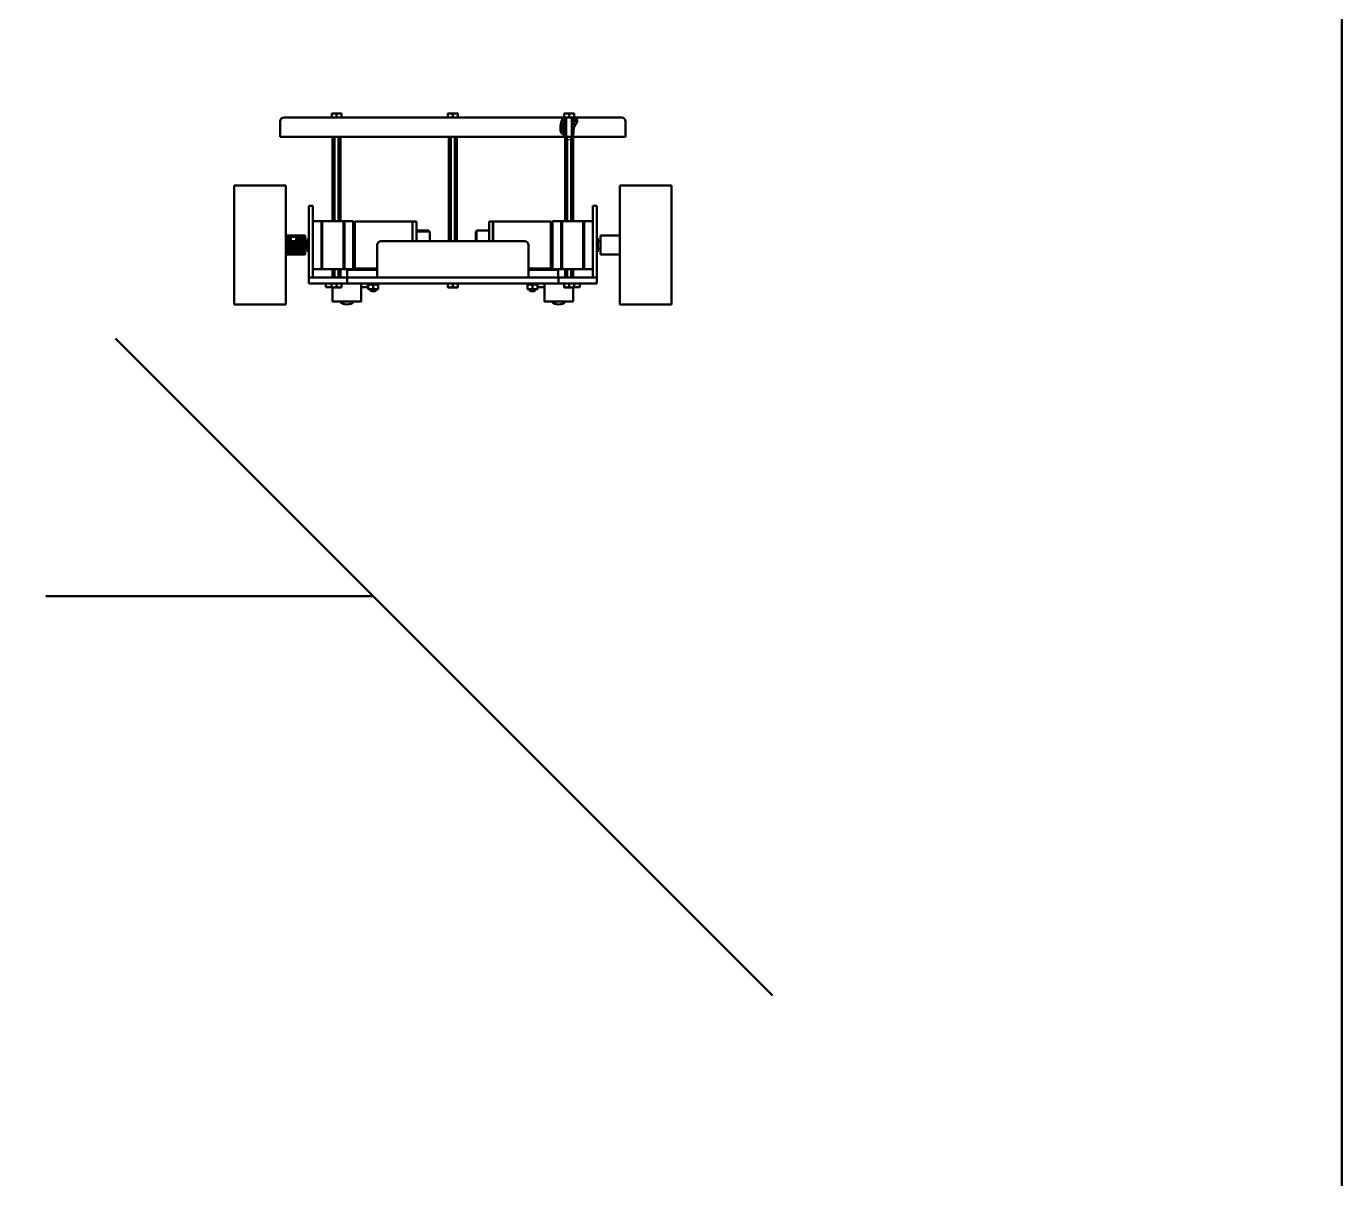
# Model space of a CAD drawing. Header units: inches. Extents: x -2446 to 6128, y -345 to 2058.
# Drawn here: x -1091 to -405, y 256 to 857 of the extents above; entities that cross this region are included whole.
import ezdxf

# ---------------------------------------------------------------- set-up
doc = ezdxf.new("R2010")
doc.units = ezdxf.units.IN
doc.header["$MEASUREMENT"] = 0
doc.layers.get('0').update_dxf_attribs({"color": 1, "lineweight": 50})
for name, color, linetype, lineweight in [('1_NETDAM', 7, 'Continuous', 50), ('Net Dam', 3, 'Continuous', 50), ('Net Dam 2', 60, 'Continuous', 50), ('Net Dam 3', 230, 'Continuous', 50), ('Net Dam 4', 170, 'Continuous', 50), ('Net Dam BL', 30, 'Continuous', 50), ('Net Nhat', 2, 'Continuous', 25), ('Net Vat Lieu', 210, 'Continuous', 25)]:
    doc.layers.add(name, color=color, linetype=linetype, lineweight=lineweight)

msp = doc.modelspace()

# ---------------------------------------------------------------- hatches: boundary and pattern name
at = {"layer": 'Net Dam 3'}
h = msp.add_hatch(dxfattribs=at)
h.set_pattern_fill('ANSI31', color=256, scale=5)
h.paths.add_polyline_path([(-952.801, 747.05), (-952.521, 747.21), (-950.051, 747.21), (-950.051, 747.192), (-949.804, 747.05), (-949.801, 747.05), (-949.801, 744.71), (-950.301, 744.21), (-945.301, 744.21), (-945.301, 744.718), (-945.301, 747.718), (-955.301, 747.718), (-955.301, 737.718), (-945.301, 737.718), (-945.301, 740.718), (-954.801, 740.718), (-954.801, 744.21), (-952.301, 744.21), (-952.801, 744.71)])
h = msp.add_hatch(dxfattribs=at)
h.set_pattern_fill('ANSI31', color=256, scale=5, angle=90)
h.paths.add_polyline_path([(-943.801, 744.718), (-945.301, 744.718), (-945.301, 744.21), (-950.301, 744.21), (-951.301, 744.21), (-952.301, 744.21), (-954.801, 744.21), (-954.801, 740.718), (-945.301, 740.718), (-943.801, 740.718)])
at = {"layer": 'Net Vat Lieu'}
h = msp.add_hatch(dxfattribs=at)
h.set_pattern_fill('ANSI31', color=256, scale=5, angle=90)
edge = h.paths.add_edge_path()
edge.add_line((-809.142, 809.209), (-811.257, 809.209))
edge.add_spline(control_points=[(-811.257, 809.209), (-811.765, 807.806), (-812.732, 805.133), (-812.467, 800.785), (-810.178, 800.148), (-809.762, 799.739)], knot_values=[0, 0, 0, 0, 4.6209117, 8.8070321, 10.6303009, 10.6303009, 10.6303009, 10.6303009], degree=3, periodic=0)
edge.add_spline(control_points=[(-809.762, 799.739), (-809.659, 799.637), (-809.537, 799.474), (-809.464, 799.272), (-809.445, 799.209)], knot_values=[10.6303009, 10.6303009, 10.6303009, 10.6303009, 11.0821994, 11.2747271, 11.2747271, 11.2747271, 11.2747271], degree=3, periodic=0)
edge.add_line((-809.445, 799.209), (-809.142, 799.209))
edge.add_line((-809.142, 799.209), (-809.142, 809.209))
edge = h.paths.add_edge_path()
edge.add_spline(control_points=[(-805.522, 799.273), (-805.381, 799.541), (-804.683, 801.401), (-805.337, 804.412), (-802.544, 806.968), (-803.476, 808.479), (-803.671, 809.209)], knot_values=[16.7165578, 16.7165578, 16.7165578, 16.7165578, 17.6254772, 22.639454, 24.9969202, 27.1909717, 27.1909717, 27.1909717, 27.1909717], degree=3, periodic=0)
edge.add_line((-803.671, 809.209), (-806.142, 809.209))
edge.add_line((-806.142, 809.209), (-806.142, 799.209))
edge.add_line((-806.142, 799.209), (-805.556, 799.209))
edge.add_spline(control_points=[(-805.556, 799.209), (-805.545, 799.23), (-805.533, 799.251), (-805.522, 799.273)], knot_values=[16.6444569, 16.6444569, 16.6444569, 16.6444569, 16.7165578, 16.7165578, 16.7165578, 16.7165578], degree=3, periodic=0)
h = msp.add_hatch(dxfattribs=at)
h.set_pattern_fill('ANSI31', color=256, scale=5)
edge = h.paths.add_edge_path()
edge.add_line((-808.842, 799.209), (-809.142, 799.209))
edge.add_line((-809.142, 799.209), (-809.445, 799.209))
edge.add_spline(control_points=[(-809.445, 799.209), (-809.314, 798.767), (-809.352, 798.04), (-808.951, 797.732), (-808.842, 797.681)], knot_values=[11.2747271, 11.2747271, 11.2747271, 11.2747271, 12.6296741, 13.031249, 13.031249, 13.031249, 13.031249], degree=3, periodic=0)
edge.add_line((-808.842, 797.681), (-808.842, 799.209))
edge = h.paths.add_edge_path()
edge.add_spline(control_points=[(-806.442, 798.194), (-806.058, 798.473), (-805.77, 798.822), (-805.556, 799.209)], knot_values=[15.3206462, 15.3206462, 15.3206462, 15.3206462, 16.6444569, 16.6444569, 16.6444569, 16.6444569], degree=3, periodic=0)
edge.add_line((-805.556, 799.209), (-806.142, 799.209))
edge.add_line((-806.142, 799.209), (-806.442, 799.209))
edge.add_line((-806.442, 799.209), (-806.442, 798.194))

# ---------------------------------------------------------------- linework, layer by layer
for p, q in [((-943.301, 763.218), (-941.3, 763.218)), ((-943.301, 725.71), (-943.301, 763.218)), ((-941.3, 725.71), (-941.3, 763.218)), ((-795.227, 725.71), (-795.227, 763.218)), ((-793.226, 763.218), (-795.227, 763.218)), ((-793.226, 725.71), (-793.226, 763.218)), ((-943.301, 722.708), (-943.301, 725.71)), ((-943.301, 725.71), (-793.226, 725.71)), ((-943.301, 722.708), (-793.226, 722.708)), ((-923.291, 722.708), (-923.291, 725.71)), ((-813.236, 722.708), (-813.236, 725.71)), ((-793.226, 722.708), (-793.226, 725.71))]:
    msp.add_line(p, q)
msp.add_lwpolyline([(-2446.354, 1442.319), (-404.784, 1442.319), (-404.784, -344.876), (-2446.354, -344.876)], close=True)
at = {"layer": '1_NETDAM'}
for p, q in [((-809.142, 799.209), (-809.445, 799.209)), ((-806.142, 799.209), (-805.556, 799.209)), ((-941.3, 755.218), (-941.3, 755.218)), ((-701.546, 351.496), (-1044.07, 694.02)), ((-1080.506, 559.729), (-909.779, 559.729))]:
    msp.add_line(p, q, dxfattribs=at)
at = {"layer": 'Net Dam'}
for p, q in [((-958.264, 799.209), (-958.264, 807.209)), ((-956.264, 809.209), (-780.264, 809.209)), ((-778.264, 799.209), (-778.264, 807.209)), ((-958.264, 799.209), (-809.762, 799.209)), ((-805.522, 799.209), (-778.264, 799.209)), ((-934.506, 722.708), (-934.506, 720.708)), ((-934.506, 720.708), (-931.542, 720.708)), ((-912.506, 720.708), (-916.006, 720.708)), ((-912.506, 722.708), (-912.506, 720.708)), ((-824.022, 722.708), (-824.022, 720.708)), ((-824.022, 720.708), (-820.522, 720.708)), ((-802.022, 720.708), (-804.986, 720.708)), ((-802.022, 722.708), (-802.022, 720.708))]:
    msp.add_line(p, q, dxfattribs=at)
for points in [[(-931.006, 720.608), (-931.006, 713.318), (-916.006, 713.318), (-916.006, 722.708)], [(-805.522, 720.608), (-805.522, 713.318), (-820.522, 713.318), (-820.522, 722.708)]]:
    msp.add_lwpolyline(points, dxfattribs=at)
for centre, radius, start, end in [((-956.264, 807.209), 2, 90, 180), ((-780.264, 807.209), 2, 0, 90), ((-923.506, 716.708), 5, 222.687553, 317.312447), ((-813.022, 716.708), 5, 222.687553, 317.312447)]:
    msp.add_arc(centre, radius, start, end, dxfattribs=at)
at = {"layer": 'Net Dam 2'}
for p, q in [((-931.006, 755.218), (-931.006, 799.209)), ((-929.946, 755.218), (-929.946, 799.209)), ((-927.826, 799.209), (-927.826, 755.218)), ((-926.766, 799.209), (-926.766, 755.218)), ((-870.384, 744.71), (-870.384, 799.209)), ((-869.324, 744.71), (-869.324, 799.209)), ((-867.204, 799.209), (-867.204, 744.71)), ((-866.144, 799.209), (-866.144, 744.71)), ((-809.762, 799.739), (-809.762, 755.218)), ((-808.842, 799.209), (-808.842, 797.681)), ((-808.702, 797.628), (-808.702, 755.218)), ((-806.582, 755.218), (-806.582, 798.098)), ((-806.442, 799.209), (-806.442, 798.194)), ((-805.522, 755.218), (-805.522, 799.273)), ((-982.301, 711.708), (-982.301, 773.728)), ((-982.301, 773.728), (-955.301, 773.728)), ((-955.301, 711.708), (-955.301, 773.728)), ((-781.226, 711.708), (-781.226, 773.728)), ((-754.226, 773.728), (-781.226, 773.728)), ((-754.226, 711.708), (-754.226, 773.728)), ((-941.3, 755.218), (-920.3, 755.218)), ((-936.8, 730.218), (-936.8, 755.218)), ((-936.3, 730.218), (-936.3, 755.218)), ((-925.3, 730.218), (-925.3, 755.218)), ((-924.8, 730.218), (-924.8, 755.218)), ((-920.3, 730.218), (-920.3, 755.218)), ((-920.3, 754.718), (-919.3, 754.718)), ((-887.2, 754.918), (-919.3, 754.918)), ((-919.3, 730.518), (-919.3, 754.918)), ((-889.3, 744.71), (-889.3, 754.918)), ((-889.2, 744.71), (-889.2, 754.918)), ((-887.2, 754.918), (-887.2, 744.71)), ((-849.327, 754.918), (-817.227, 754.918)), ((-849.327, 754.918), (-849.327, 744.71)), ((-847.327, 744.71), (-847.327, 754.918)), ((-847.227, 744.71), (-847.227, 754.918)), ((-817.227, 730.518), (-817.227, 754.918)), ((-816.227, 754.718), (-817.227, 754.718)), ((-795.227, 755.218), (-816.227, 755.218)), ((-816.227, 730.218), (-816.227, 755.218)), ((-811.727, 730.218), (-811.727, 755.218)), ((-811.227, 730.218), (-811.227, 755.218)), ((-800.227, 730.218), (-800.227, 755.218)), ((-799.727, 730.218), (-799.727, 755.218)), ((-887.2, 750.21), (-880.7, 750.21)), ((-887.2, 744.71), (-887.2, 750.21)), ((-887.2, 749.718), (-880.2, 749.718)), ((-880.7, 750.21), (-880.7, 749.718)), ((-880.2, 749.718), (-880.2, 744.71)), ((-855.827, 749.718), (-856.327, 749.718)), ((-856.327, 749.718), (-856.327, 744.71)), ((-849.327, 750.21), (-855.827, 750.21)), ((-855.827, 750.21), (-855.827, 744.71)), ((-849.327, 744.71), (-849.327, 750.21)), ((-954.801, 740.718), (-954.801, 744.21)), ((-954.801, 744.21), (-952.301, 744.21)), ((-950.301, 744.21), (-945.301, 744.21)), ((-945.301, 744.718), (-943.801, 744.718)), ((-945.301, 744.718), (-945.301, 744.21)), ((-943.301, 746.218), (-943.801, 746.218)), ((-943.801, 746.218), (-943.801, 739.218)), ((-793.226, 746.218), (-792.726, 746.218)), ((-792.726, 746.218), (-792.726, 739.218)), ((-791.226, 744.718), (-792.726, 744.718)), ((-954.801, 740.718), (-945.301, 740.718)), ((-945.301, 740.718), (-943.801, 740.718)), ((-943.801, 739.218), (-943.301, 739.218)), ((-792.726, 739.218), (-793.226, 739.218)), ((-791.226, 740.718), (-792.726, 740.718)), ((-920.3, 730.218), (-941.3, 730.218)), ((-931.006, 725.71), (-931.006, 730.218)), ((-929.946, 725.71), (-929.946, 730.218)), ((-927.826, 730.218), (-927.826, 725.71)), ((-926.766, 730.218), (-926.766, 725.71)), ((-920.3, 730.718), (-919.3, 730.718)), ((-907.764, 730.518), (-919.3, 730.518)), ((-828.764, 730.518), (-817.227, 730.518)), ((-816.227, 730.718), (-817.227, 730.718)), ((-816.227, 730.218), (-795.227, 730.218)), ((-809.762, 730.218), (-809.762, 725.71)), ((-808.702, 730.218), (-808.702, 725.71)), ((-806.582, 725.71), (-806.582, 730.218)), ((-805.522, 725.71), (-805.522, 730.218)), ((-982.301, 711.708), (-955.301, 711.708)), ((-754.226, 711.708), (-781.226, 711.708))]:
    msp.add_line(p, q, dxfattribs=at)
at = {"layer": 'Net Dam 3'}
for p, q in [((-955.301, 747.718), (-945.301, 747.718)), ((-945.301, 744.718), (-945.301, 747.718)), ((-791.226, 737.718), (-791.226, 747.718)), ((-781.226, 747.718), (-791.226, 747.718)), ((-907.764, 725.71), (-907.764, 742.71)), ((-905.764, 744.71), (-830.764, 744.71)), ((-828.764, 725.71), (-828.764, 742.71)), ((-955.301, 737.718), (-945.301, 737.718)), ((-945.301, 737.718), (-945.301, 740.718)), ((-781.226, 737.718), (-791.226, 737.718))]:
    msp.add_line(p, q, dxfattribs=at)
for centre, start, end in [((-905.764, 742.71), 90, 180), ((-830.764, 742.71), 0, 90)]:
    msp.add_arc(centre, 2, start, end, dxfattribs=at)
at = {"layer": 'Net Dam 4'}
for p, q in [((-923.301, 725.71), (-923.301, 729.71)), ((-923.301, 729.71), (-907.764, 729.71)), ((-828.764, 729.71), (-813.301, 729.71)), ((-813.301, 729.71), (-813.301, 725.71))]:
    msp.add_line(p, q, dxfattribs=at)
at = {"layer": 'Net Dam BL', "ltscale": 0.5}
for p, q in [((-931.424, 809.209), (-931.424, 811.309)), ((-928.886, 809.209), (-928.886, 811.052)), ((-926.229, 809.209), (-926.229, 811.309)), ((-870.803, 809.209), (-870.803, 811.309)), ((-868.264, 809.209), (-868.264, 811.052)), ((-865.608, 809.209), (-865.608, 811.309)), ((-810.181, 809.209), (-810.181, 811.309)), ((-807.642, 809.209), (-807.642, 811.052)), ((-804.986, 809.209), (-804.986, 811.309)), ((-931.542, 722.708), (-931.542, 720.608)), ((-928.886, 722.708), (-928.886, 720.866)), ((-926.347, 722.708), (-926.347, 720.608)), ((-912.377, 722.083), (-912.377, 720.883)), ((-907.182, 722.083), (-912.377, 722.083)), ((-912.377, 719.683), (-912.377, 720.883)), ((-912.154, 722.083), (-912.154, 722.708)), ((-909.779, 720.883), (-909.779, 721.826)), ((-909.779, 720.883), (-909.779, 719.941)), ((-907.404, 722.708), (-907.404, 722.083)), ((-907.182, 722.083), (-907.182, 720.883)), ((-907.182, 719.683), (-907.182, 720.883)), ((-870.92, 722.708), (-870.92, 720.608)), ((-868.264, 722.708), (-868.264, 720.866)), ((-865.725, 722.708), (-865.725, 720.608)), ((-829.346, 722.083), (-829.346, 720.883)), ((-829.346, 722.083), (-824.151, 722.083)), ((-829.346, 719.683), (-829.346, 720.883)), ((-829.123, 722.708), (-829.123, 722.083)), ((-826.748, 720.883), (-826.748, 721.826)), ((-826.748, 720.883), (-826.748, 719.941)), ((-824.373, 722.083), (-824.373, 722.708)), ((-824.151, 722.083), (-824.151, 720.883)), ((-824.151, 719.683), (-824.151, 720.883)), ((-810.181, 722.708), (-810.181, 720.608)), ((-807.642, 722.708), (-807.642, 720.866)), ((-804.986, 722.708), (-804.986, 720.608)), ((-911.279, 719.083), (-910.829, 718.708)), ((-908.279, 719.083), (-911.279, 719.083)), ((-910.829, 718.708), (-908.729, 718.708)), ((-908.729, 718.708), (-908.279, 719.083)), ((-827.798, 718.708), (-828.248, 719.083)), ((-828.248, 719.083), (-825.248, 719.083)), ((-825.698, 718.708), (-827.798, 718.708)), ((-825.248, 719.083), (-825.698, 718.708))]:
    msp.add_line(p, q, dxfattribs=at)
at = {"layer": 'Net Dam BL'}
for p, q in [((-809.142, 809.209), (-809.142, 799.209)), ((-806.142, 809.209), (-806.142, 799.209)), ((-809.142, 799.209), (-806.142, 799.209)), ((-952.521, 747.21), (-952.801, 747.05)), ((-952.801, 747.05), (-949.801, 747.05)), ((-952.801, 747.05), (-952.801, 744.71)), ((-952.801, 744.71), (-949.801, 744.71)), ((-952.301, 744.21), (-952.801, 744.71)), ((-952.521, 747.21), (-950.081, 747.21)), ((-951.301, 744.21), (-952.301, 744.21)), ((-951.301, 744.21), (-950.301, 744.21)), ((-950.301, 744.21), (-949.801, 744.71)), ((-950.081, 747.21), (-949.804, 747.05)), ((-949.801, 744.71), (-949.801, 747.05))]:
    msp.add_line(p, q, dxfattribs=at)
at = {"layer": 'Net Dam BL', "ltscale": 0.5}
for points in [[(-931.424, 811.309), (-928.886, 811.309), (-926.229, 811.309)], [(-870.803, 811.309), (-868.264, 811.309), (-865.608, 811.309)], [(-810.181, 811.309), (-807.642, 811.309), (-804.986, 811.309)], [(-926.347, 720.608), (-928.886, 720.608), (-931.542, 720.608)], [(-908.48, 722.083), (-909.779, 722.083), (-911.078, 722.083)], [(-865.725, 720.608), (-868.264, 720.608), (-870.92, 720.608)], [(-828.047, 722.083), (-826.748, 722.083), (-825.45, 722.083)], [(-810.181, 720.608), (-807.642, 720.608), (-804.986, 720.608)], [(-907.182, 719.683), (-909.779, 719.683), (-912.377, 719.683)], [(-911.279, 719.083), (-911.279, 719.683)], [(-908.279, 719.083), (-908.279, 719.683)], [(-829.346, 719.683), (-826.748, 719.683), (-824.151, 719.683)], [(-828.248, 719.083), (-828.248, 719.683)], [(-825.248, 719.083), (-825.248, 719.683)]]:
    msp.add_lwpolyline(points, dxfattribs=at)
for centre, radius, start, end in [((-930.155, 808.05), 3.259, 67.078458, 112.921542), ((-927.558, 807.754), 3.555, 68.066131, 111.933869), ((-928.886, 811.052), 2.486899575160351e-14, 270, 44.156917), ((-869.533, 808.05), 3.259, 67.078458, 112.921542), ((-866.936, 807.754), 3.555, 68.066131, 111.933869), ((-868.264, 811.052), 2.486899575160351e-14, 270, 44.156917), ((-808.911, 808.05), 3.259, 67.078458, 112.921542), ((-806.314, 807.754), 3.555, 68.066131, 111.933869), ((-807.642, 811.052), 2.486899575160351e-14, 270, 44.156917), ((-930.214, 724.164), 3.555, 248.066131, 291.933869), ((-927.616, 723.868), 3.259, 247.078458, 292.921542), ((-928.886, 720.866), 2.486899575160351e-14, 90, 224.156917), ((-911.078, 718.678), 3.406, 67.583029, 112.416971), ((-908.48, 718.678), 3.406, 67.583029, 112.416971), ((-869.592, 724.164), 3.555, 248.066131, 291.933869), ((-866.994, 723.868), 3.259, 247.078458, 292.921542), ((-868.264, 720.866), 2.486899575160351e-14, 90, 224.156917), ((-828.047, 718.678), 3.406, 67.583029, 112.416971), ((-825.45, 718.678), 3.406, 67.583029, 112.416971), ((-808.911, 723.868), 3.259, 247.078458, 292.921542), ((-806.314, 724.164), 3.555, 248.066131, 291.933869), ((-807.642, 720.866), 2.486899575160351e-14, 315.843083, 90), ((-911.078, 723.089), 3.406, 247.583029, 292.416971), ((-908.48, 723.089), 3.406, 247.583029, 292.416971), ((-828.047, 723.089), 3.406, 247.583029, 292.416971), ((-825.45, 723.089), 3.406, 247.583029, 292.416971)]:
    msp.add_arc(centre, radius, start, end, dxfattribs=at)
at = {"layer": 'Net Nhat'}
for p, q in [((-808.842, 799.209), (-808.842, 809.209)), ((-806.442, 799.209), (-806.442, 809.209)), ((-952.551, 744.46), (-952.551, 747.193)), ((-950.051, 744.46), (-950.051, 747.193))]:
    msp.add_line(p, q, dxfattribs=at)
msp.add_open_spline([(-811.257, 809.209), (-811.765, 807.806), (-812.732, 805.133), (-812.455, 800.6), (-809.19, 799.933), (-809.481, 797.298), (-806.349, 797.719), (-804.532, 800.702), (-805.337, 804.412), (-802.544, 806.968), (-803.476, 808.479), (-803.671, 809.209)], degree=3, knots=[0, 0, 0, 0, 4.6209117, 8.8070321, 11.0821994, 12.6296741, 14.7927047, 17.6254772, 22.639454, 24.9969202, 27.1909717, 27.1909717, 27.1909717, 27.1909717], dxfattribs=at)

doc.saveas('drawing.dxf')
